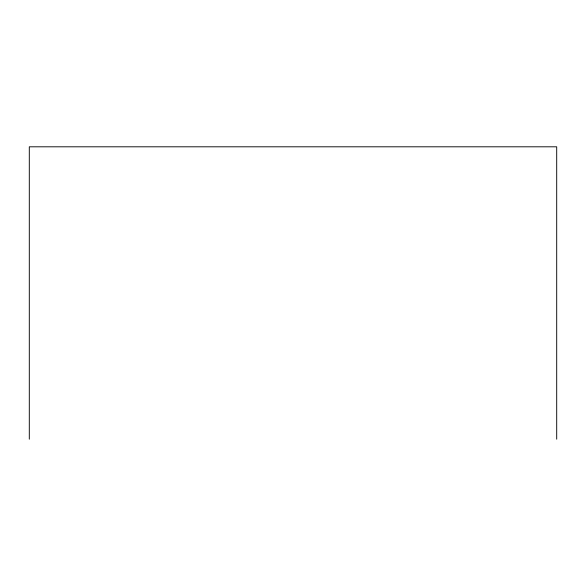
<?xml version="1.0" encoding="UTF-8"?>
<svg xmlns="http://www.w3.org/2000/svg" width="586" height="586" viewBox="0 0 586 586"><rect width="100%" height="100%" fill="white"/><g stroke="black" fill="none" stroke-linecap="round" stroke-linejoin="round"><path stroke-width="0.88" d="M556.7 439.192L556.7 146.808L29.3 146.808L29.3 439.192"/></g></svg>
